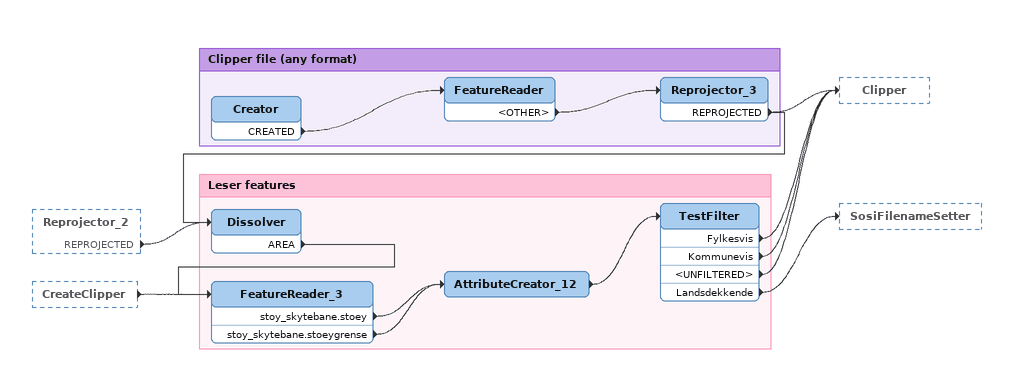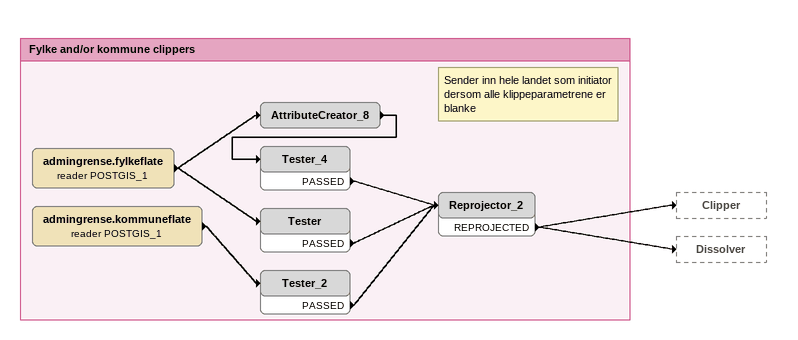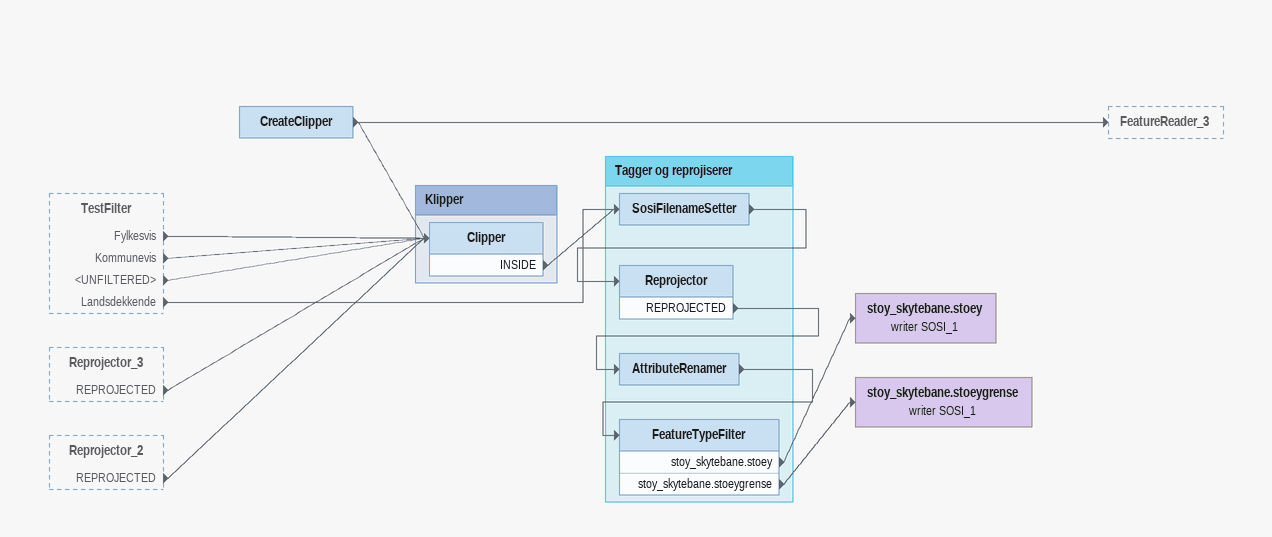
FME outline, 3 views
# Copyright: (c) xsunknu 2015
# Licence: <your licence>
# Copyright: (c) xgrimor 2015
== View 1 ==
Reprojector_2 [outside]
    REPROJECTED -> Dissolver
CreateClipper [outside]
    -> FeatureReader_3

Bookmark: Clipper file (any format)
Creator
    CREATED -> FeatureReader
FeatureReader
    <OTHER> -> Reprojector_3
Reprojector_3
    REPROJECTED -> Clipper
    REPROJECTED -> Dissolver

Bookmark: Leser features
Dissolver
    AREA -> FeatureReader_3
FeatureReader_3
    stoy_skytebane.stoey -> AttributeCreator_12
    stoy_skytebane.stoeygrense -> AttributeCreator_12
AttributeCreator_12
    -> TestFilter
TestFilter
    Fylkesvis -> Clipper
    Kommunevis -> Clipper
    <UNFILTERED> -> Clipper
    Landsdekkende -> SosiFilenameSetter

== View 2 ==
Bookmark: Fylke and/or kommune clippers
admingrense.fylkeflate (reader POSTGIS_1)
    -> Tester
    -> AttributeCreator_8
AttributeCreator_8
    -> Tester_4
Tester_4
    PASSED -> Reprojector_2
Tester
    PASSED -> Reprojector_2
admingrense.kommuneflate (reader POSTGIS_1)
    -> Tester_2
Tester_2
    PASSED -> Reprojector_2
Note: Sender inn hele landet som initiator / dersom alle klippeparametrene er / blanke
Reprojector_2
    REPROJECTED -> Clipper
    REPROJECTED -> Dissolver

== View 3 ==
TestFilter [outside]
    Fylkesvis -> Clipper
    Kommunevis -> Clipper
    <UNFILTERED> -> Clipper
    Landsdekkende -> SosiFilenameSetter
Reprojector_3 [outside]
    REPROJECTED -> Clipper
Reprojector_2 [outside]
    REPROJECTED -> Clipper
CreateClipper
    -> Clipper
    -> FeatureReader_3
stoy_skytebane.stoey (writer SOSI_1)
stoy_skytebane.stoeygrense (writer SOSI_1)

Bookmark: Klipper
Clipper
    INSIDE -> SosiFilenameSetter

Bookmark: Tagger og reprojiserer
SosiFilenameSetter
    -> Reprojector
Reprojector
    REPROJECTED -> AttributeRenamer
AttributeRenamer
    -> FeatureTypeFilter
FeatureTypeFilter
    stoy_skytebane.stoey -> stoy_skytebane.stoey (writer SOSI_1)
    stoy_skytebane.stoeygrense -> stoy_skytebane.stoeygrense (writer SOSI_1)
